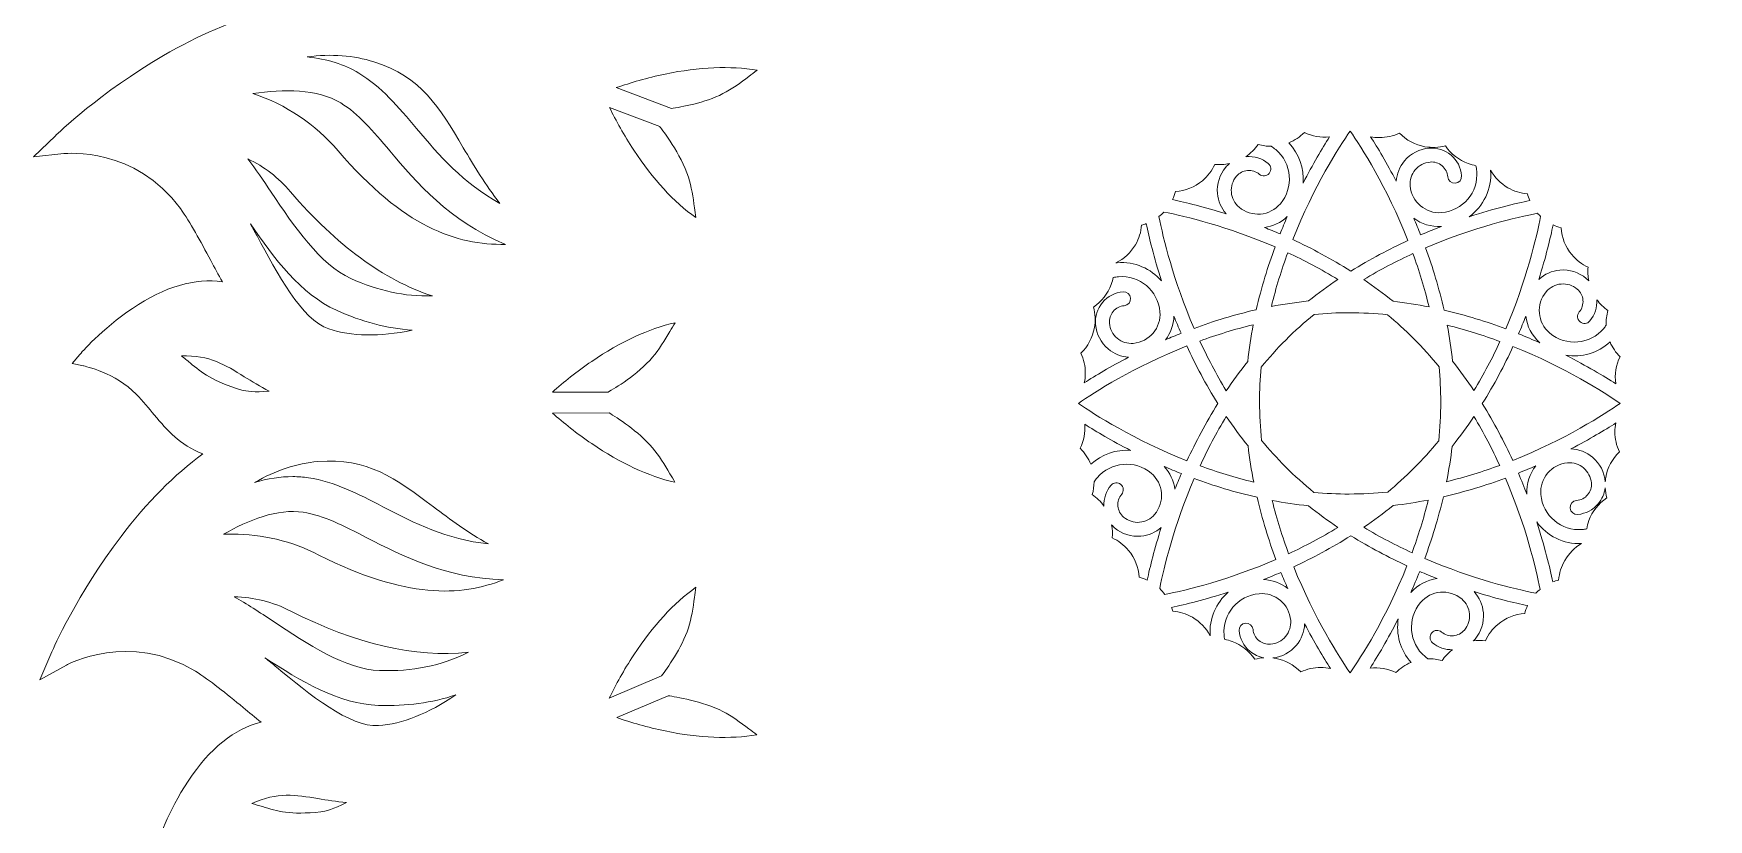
# Model space of a CAD drawing. Header units: millimetres. Extents: x 33 to 1311, y -849 to -20.
# Drawn here: x 32.5 to 272.9, y -720 to -607.3 of the extents above; entities that cross this region are included whole.
import ezdxf

# ---------------------------------------------------------------- set-up
doc = ezdxf.new("R2010")
doc.units = ezdxf.units.MM
doc.header["$MEASUREMENT"] = 0
doc.layers.add('Layer 5', color=7, linetype='Continuous')

msp = doc.modelspace()

# ---------------------------------------------------------------- linework, layer by layer
at = {"layer": 'Layer 5', "lineweight": 0}
for points, knots in [([(406, -695.91), (405.9, -695.93), (395.79, -696.97), (389.28, -688.02), (387.84, -686.04), (386.42, -683.38), (384.92, -680.57), (384.31, -679.42), (383.68, -678.25), (383.03, -677.08), (386.73, -677.46), (390.88, -676.15), (395.26, -673.2), (399.64, -670.25), (402.68, -666.74), (402.81, -666.59), (402.81, -666.59), (403.9, -665.32), (403.9, -665.32), (403.9, -665.32), (402.26, -664.96), (402.26, -664.96), (402.22, -664.95), (397.62, -663.92), (394.71, -660.9), (393.69, -659.83), (392.88, -658.87), (392.11, -657.94), (390.36, -655.86), (388.9, -654.11), (386.15, -652.78), (390.18, -649.82), (394.09, -645.88), (397.79, -641.02), (404.1, -632.74), (407.57, -624.81), (407.72, -624.48), (407.72, -624.48), (409.47, -620.43), (409.47, -620.43), (409.47, -620.43), (405.61, -622.57), (405.61, -622.57), (405.52, -622.62), (396.58, -627.46), (387.14, -621.67), (385.05, -620.4), (382.73, -618.49), (380.27, -616.46), (379.09, -615.5), (377.89, -614.51), (376.65, -613.54), (380.41, -612.6), (383.93, -609.75), (386.98, -605.14), (389.9, -600.74), (391.36, -596.33), (391.42, -596.14), (391.42, -596.14), (391.95, -594.55), (391.95, -594.55), (391.95, -594.55), (390.3, -594.85), (390.3, -594.85), (390.25, -594.85), (385.61, -595.66), (381.77, -593.98), (380.41, -593.39), (379.3, -592.81), (378.23, -592.25), (375.91, -591.04), (373.94, -590.02), (371.08, -589.79), (373.52, -585.62), (375.52, -580.67), (377.02, -575), (379.68, -564.94), (379.85, -556.28), (379.86, -555.92), (379.86, -555.92), (379.93, -551.5), (379.93, -551.5), (379.93, -551.5), (377.18, -554.96), (377.18, -554.96), (377.12, -555.04), (370.71, -562.93), (359.77, -561.2), (357.36, -560.82), (354.48, -559.94), (351.43, -559.02), (349.88, -558.55), (348.3, -558.06), (346.69, -557.62), (349.89, -555.33), (352.11, -551.32), (353.18, -545.79), (354.19, -540.61), (353.86, -535.97), (353.84, -535.78), (353.84, -535.78), (353.72, -534.11), (353.72, -534.11), (353.72, -534.11), (352.3, -535.01), (352.3, -535.01), (352.26, -535.04), (348.29, -537.56), (344.09, -537.48), (342.62, -537.45), (341.37, -537.34), (340.16, -537.23), (337.61, -537.01), (335.43, -536.82), (332.77, -537.64), (333.4, -532.92), (333.34, -527.66), (332.56, -521.95), (331.17, -511.64), (328.02, -503.58), (327.88, -503.24), (327.88, -503.24), (326.27, -499.17), (326.27, -499.17), (326.27, -499.17), (325.05, -503.37), (325.05, -503.37), (324.93, -503.77), (322.06, -513.23), (311.35, -515.81), (308.97, -516.38), (305.98, -516.67), (302.8, -516.98), (301.09, -517.15), (299.33, -517.32), (297.57, -517.54), (299.72, -514.2), (300.26, -509.59), (299.12, -504), (298.07, -498.83), (295.99, -494.67), (295.9, -494.5), (295.9, -494.5), (295.14, -493), (295.14, -493), (295.14, -493), (294.19, -494.38), (294.19, -494.38), (294.16, -494.42), (291.45, -498.27), (287.54, -499.8), (286.17, -500.34), (284.97, -500.71), (283.81, -501.08), (281.43, -501.82), (279.4, -502.47), (277.32, -504.14), (276.08, -499.6), (274.04, -494.85), (271.19, -489.95), (265.95, -480.96), (259.96, -474.72), (259.71, -474.46), (259.71, -474.46), (256.66, -471.31), (256.66, -471.31), (256.66, -471.31), (257.14, -475.66), (257.14, -475.66), (257.18, -476.08), (258.15, -485.92), (249.24, -492.4), (247.26, -493.83), (244.61, -495.25), (241.79, -496.75), (240.28, -497.55), (238.73, -498.39), (237.2, -499.26), (237.89, -495.35), (236.62, -490.89), (233.44, -486.17), (230.49, -481.8), (226.98, -478.75), (226.83, -478.63), (226.83, -478.63), (225.56, -477.54), (225.56, -477.54), (225.56, -477.54), (225.2, -479.17), (225.2, -479.17), (225.19, -479.22), (224.16, -483.82), (221.14, -486.72), (220.07, -487.75), (219.11, -488.55), (218.18, -489.33), (216.27, -490.93), (214.63, -492.31), (213.35, -494.66), (210.47, -490.93), (206.76, -487.32), (202.24, -483.88), (193.96, -477.57), (186.04, -474.1), (185.7, -473.96), (185.7, -473.96), (181.65, -472.2), (181.65, -472.2), (181.65, -472.2), (183.79, -476.06), (183.79, -476.06), (183.84, -476.15), (188.68, -485.09), (182.9, -494.54), (181.62, -496.62), (179.71, -498.94), (177.68, -501.41), (176.6, -502.72), (175.49, -504.08), (174.41, -505.47), (173.55, -501.6), (170.68, -497.97), (165.94, -494.84), (161.54, -491.92), (157.13, -490.46), (156.94, -490.4), (156.94, -490.4), (155.35, -489.88), (155.35, -489.88), (155.35, -489.88), (155.64, -491.53), (155.64, -491.53), (155.65, -491.57), (156.46, -496.21), (154.78, -500.05), (154.19, -501.41), (153.61, -502.52), (153.05, -503.59), (151.89, -505.81), (150.91, -507.7), (150.62, -510.37), (146.53, -508.03), (141.71, -506.1), (136.22, -504.65), (126.16, -501.99), (117.5, -501.82), (117.14, -501.81), (117.14, -501.81), (112.72, -501.74), (112.72, -501.74), (112.72, -501.74), (116.18, -504.49), (116.18, -504.49), (116.26, -504.55), (124.15, -510.96), (122.42, -521.9), (122.04, -524.31), (121.17, -527.19), (120.24, -530.24), (119.74, -531.87), (119.23, -533.55), (118.77, -535.24), (116.49, -532.01), (112.46, -529.76), (106.89, -528.68), (101.71, -527.67), (97.07, -528), (96.88, -528.02), (96.88, -528.02), (96.72, -528.03), (96.72, -528.03), (96.72, -528.03), (96.41, -527.96), (96.41, -527.96), (96.41, -527.96), (96.48, -528.05), (96.48, -528.05), (96.48, -528.05), (95.21, -528.14), (95.21, -528.14), (95.21, -528.14), (96.11, -529.55), (96.11, -529.55), (96.14, -529.59), (98.66, -533.57), (98.58, -537.77), (98.55, -539.24), (98.44, -540.49), (98.33, -541.7), (98.11, -544.19), (97.92, -546.31), (98.68, -548.88), (94, -548.28), (88.81, -548.35), (83.17, -549.11), (72.86, -550.5), (64.8, -553.65), (64.46, -553.79), (64.46, -553.79), (60.39, -555.4), (60.39, -555.4), (60.39, -555.4), (64.59, -556.62), (64.59, -556.62), (65, -556.74), (74.45, -559.61), (77.03, -570.32), (77.6, -572.7), (77.89, -575.7), (78.2, -578.87), (78.34, -580.33), (78.49, -581.83), (78.67, -583.33), (75.3, -580.99), (70.56, -580.37), (64.77, -581.55), (59.6, -582.6), (55.44, -584.68), (55.27, -584.77), (55.27, -584.77), (53.78, -585.53), (53.78, -585.53), (53.78, -585.53), (55.15, -586.48), (55.15, -586.48), (55.19, -586.51), (59.04, -589.22), (60.57, -593.13), (61.11, -594.5), (61.49, -595.7), (61.85, -596.85), (62.7, -599.58), (63.42, -601.85), (65.71, -604.26), (61.07, -605.48), (56.2, -607.56), (51.18, -610.48), (42.18, -615.72), (35.94, -621.71), (35.68, -621.97), (35.68, -621.97), (32.53, -625.01), (32.53, -625.01), (32.53, -625.01), (36.89, -624.54), (36.89, -624.54), (37.3, -624.49), (47.14, -623.53), (53.62, -632.43), (55.05, -634.41), (56.47, -637.07), (57.97, -639.88), (58.51, -640.89), (59.06, -641.92), (59.63, -642.95), (55.76, -642.33), (51.37, -643.6), (46.72, -646.74), (42.34, -649.69), (39.3, -653.2), (39.17, -653.35), (39.17, -653.35), (38.08, -654.62), (38.08, -654.62), (38.08, -654.62), (39.72, -654.98), (39.72, -654.98), (39.76, -654.99), (44.36, -656.02), (47.27, -659.04), (48.29, -660.11), (49.09, -661.07), (49.87, -662), (51.82, -664.32), (53.42, -666.23), (56.85, -667.6), (52.78, -670.57), (48.84, -674.53), (45.1, -679.43), (38.79, -687.71), (35.32, -695.64), (35.18, -695.97), (35.18, -695.97), (33.42, -700.02), (33.42, -700.02), (33.42, -700.02), (37.28, -697.88), (37.28, -697.88), (37.37, -697.83), (46.31, -692.99), (55.76, -698.77), (57.84, -700.05), (60.17, -701.96), (62.63, -703.99), (63.47, -704.68), (64.33, -705.38), (65.2, -706.08), (61.39, -706.99), (57.82, -709.84), (54.72, -714.52), (51.81, -718.92), (50.34, -723.33), (50.28, -723.51), (50.28, -723.51), (49.76, -725.11), (49.76, -725.11), (49.76, -725.11), (51.41, -724.81), (51.41, -724.81), (51.46, -724.8), (56.1, -724), (59.94, -725.68), (61.29, -726.27), (62.41, -726.85), (63.48, -727.41), (66.21, -728.83), (68.46, -730), (72.26, -729.92), (69.61, -734.24), (67.46, -739.44), (65.87, -745.45), (63.21, -755.51), (63.04, -764.17), (63.04, -764.53), (63.04, -764.53), (62.97, -768.91), (62.97, -768.91), (62.97, -768.91), (65.71, -765.49), (65.71, -765.49), (65.97, -765.17), (72.24, -757.53), (83.12, -759.25), (85.54, -759.63), (88.42, -760.5), (91.46, -761.43), (92.37, -761.71), (93.29, -761.99), (94.22, -762.26), (91.16, -764.58), (89.03, -768.53), (87.99, -773.9), (86.98, -779.09), (87.31, -783.72), (87.33, -783.92), (87.33, -783.92), (87.45, -785.59), (87.45, -785.59), (87.45, -785.59), (88.86, -784.68), (88.86, -784.68), (88.9, -784.66), (92.88, -782.14), (97.08, -782.22), (98.55, -782.25), (99.8, -782.36), (101.01, -782.46), (104.16, -782.74), (106.73, -782.97), (110.36, -781.3), (109.5, -786.4), (109.48, -792.17), (110.33, -798.5), (111.72, -808.81), (114.88, -816.87), (115.01, -817.21), (115.01, -817.21), (116.62, -821.28), (116.62, -821.28), (116.62, -821.28), (117.85, -817.08), (117.85, -817.08), (117.96, -816.68), (120.84, -807.22), (131.55, -804.64), (133.92, -804.07), (136.92, -803.78), (140.09, -803.47), (140.9, -803.39), (141.72, -803.31), (142.54, -803.22), (140.78, -806.5), (140.4, -810.84), (141.47, -816.03), (142.54, -821.22), (144.64, -825.39), (144.73, -825.56), (144.73, -825.56), (145.5, -827.06), (145.5, -827.06), (145.5, -827.06), (146.46, -825.68), (146.46, -825.68), (146.48, -825.65), (149.21, -821.79), (153.13, -820.27), (154.51, -819.73), (155.72, -819.36), (156.88, -818.99), (159.91, -818.05), (162.38, -817.28), (165.1, -814.37), (166.24, -819.48), (168.44, -824.9), (171.7, -830.5), (176.94, -839.49), (182.94, -845.73), (183.19, -845.99), (183.19, -845.99), (186.26, -849.17), (186.26, -849.17), (186.26, -849.17), (185.76, -844.78), (185.76, -844.78), (185.75, -844.68), (184.7, -834.57), (193.66, -828.05), (195.63, -826.62), (198.29, -825.2), (201.1, -823.7), (201.83, -823.31), (202.56, -822.92), (203.3, -822.52), (203.08, -826.09), (204.4, -830.07), (207.22, -834.25), (210.17, -838.63), (213.68, -841.67), (213.83, -841.8), (213.83, -841.8), (215.1, -842.89), (215.1, -842.89), (215.1, -842.89), (215.46, -841.25), (215.46, -841.25), (215.47, -841.21), (216.5, -836.61), (219.52, -833.7), (220.59, -832.68), (221.55, -831.87), (222.48, -831.09), (224.85, -829.11), (226.79, -827.48), (228.17, -823.91), (231.2, -828.3), (235.38, -832.56), (240.65, -836.57), (248.93, -842.88), (256.86, -846.35), (257.19, -846.49), (257.19, -846.49), (261.24, -848.25), (261.24, -848.25), (261.24, -848.25), (259.1, -844.39), (259.1, -844.39), (259.05, -844.3), (254.22, -835.36), (260, -825.91), (261.27, -823.83), (263.18, -821.51), (265.21, -819.04), (265.7, -818.45), (266.2, -817.84), (266.7, -817.22), (267.94, -820.49), (270.64, -823.56), (274.71, -826.27), (279.13, -829.22), (283.56, -830.7), (283.74, -830.77), (283.74, -830.77), (285.34, -831.29), (285.34, -831.29), (285.34, -831.29), (285.04, -829.63), (285.04, -829.63), (285.03, -829.59), (284.22, -824.91), (285.89, -821.05), (286.48, -819.68), (287.06, -818.57), (287.62, -817.49), (289.03, -814.76), (290.18, -812.52), (290.12, -808.76), (294.63, -811.71), (300.18, -814.08), (306.67, -815.8), (316.74, -818.46), (325.39, -818.63), (325.75, -818.64), (325.75, -818.64), (330.17, -818.71), (330.17, -818.71), (330.17, -818.71), (326.71, -815.96), (326.71, -815.96), (326.63, -815.9), (318.74, -809.49), (320.47, -798.55), (320.85, -796.14), (321.73, -793.26), (322.65, -790.21), (322.91, -789.38), (323.16, -788.54), (323.41, -787.7), (325.79, -789.94), (329.26, -791.54), (333.69, -792.41), (338.87, -793.41), (343.51, -793.08), (343.7, -793.06), (343.7, -793.06), (345.37, -792.94), (345.37, -792.94), (345.37, -792.94), (344.47, -791.53), (344.47, -791.53), (344.44, -791.49), (341.92, -787.51), (342, -783.32), (342.03, -781.84), (342.14, -780.59), (342.25, -779.38), (342.5, -776.56), (342.7, -774.21), (341.55, -771.14), (344.41, -771.7), (347.48, -771.98), (350.76, -771.98), (353.61, -771.98), (356.6, -771.77), (359.73, -771.35), (370.04, -769.95), (378.1, -766.8), (378.44, -766.67), (378.44, -766.67), (382.51, -765.06), (382.51, -765.06), (382.51, -765.06), (378.31, -763.83), (378.31, -763.83), (377.91, -763.72), (368.45, -760.84), (365.87, -750.13), (365.3, -747.76), (365.01, -744.76), (364.7, -741.59), (364.6, -740.59), (364.5, -739.56), (364.39, -738.54), (367.58, -740.01), (371.68, -740.28), (376.51, -739.3), (381.68, -738.25), (385.84, -736.16), (386.01, -736.08), (386.01, -736.08), (387.51, -735.32), (387.51, -735.32), (387.51, -735.32), (386.13, -734.36), (386.13, -734.36), (386.09, -734.34), (382.24, -731.62), (380.71, -727.72), (380.17, -726.35), (379.8, -725.15), (379.43, -723.99), (378.58, -721.27), (377.86, -719), (375.57, -716.58), (380.69, -715.44), (386.11, -713.23), (391.72, -709.97), (400.71, -704.73), (406.95, -698.74), (407.22, -698.48), (407.22, -698.48), (410.39, -695.41), (410.39, -695.41), (410.39, -695.41), (406, -695.91), (406, -695.91)], [0, 0, 0, 0, 1, 1, 1, 2, 2, 2, 3, 3, 3, 4, 4, 4, 5, 5, 5, 6, 6, 6, 7, 7, 7, 8, 8, 8, 9, 9, 9, 10, 10, 10, 11, 11, 11, 12, 12, 12, 13, 13, 13, 14, 14, 14, 15, 15, 15, 16, 16, 16, 17, 17, 17, 18, 18, 18, 19, 19, 19, 20, 20, 20, 21, 21, 21, 22, 22, 22, 23, 23, 23, 24, 24, 24, 25, 25, 25, 26, 26, 26, 27, 27, 27, 28, 28, 28, 29, 29, 29, 30, 30, 30, 31, 31, 31, 32, 32, 32, 33, 33, 33, 34, 34, 34, 35, 35, 35, 36, 36, 36, 37, 37, 37, 38, 38, 38, 39, 39, 39, 40, 40, 40, 41, 41, 41, 42, 42, 42, 43, 43, 43, 44, 44, 44, 45, 45, 45, 46, 46, 46, 47, 47, 47, 48, 48, 48, 49, 49, 49, 50, 50, 50, 51, 51, 51, 52, 52, 52, 53, 53, 53, 54, 54, 54, 55, 55, 55, 56, 56, 56, 57, 57, 57, 58, 58, 58, 59, 59, 59, 60, 60, 60, 61, 61, 61, 62, 62, 62, 63, 63, 63, 64, 64, 64, 65, 65, 65, 66, 66, 66, 67, 67, 67, 68, 68, 68, 69, 69, 69, 70, 70, 70, 71, 71, 71, 72, 72, 72, 73, 73, 73, 74, 74, 74, 75, 75, 75, 76, 76, 76, 77, 77, 77, 78, 78, 78, 79, 79, 79, 80, 80, 80, 81, 81, 81, 82, 82, 82, 83, 83, 83, 84, 84, 84, 85, 85, 85, 86, 86, 86, 87, 87, 87, 88, 88, 88, 89, 89, 89, 90, 90, 90, 91, 91, 91, 92, 92, 92, 93, 93, 93, 94, 94, 94, 95, 95, 95, 96, 96, 96, 97, 97, 97, 98, 98, 98, 99, 99, 99, 100, 100, 100, 101, 101, 101, 102, 102, 102, 103, 103, 103, 104, 104, 104, 105, 105, 105, 106, 106, 106, 107, 107, 107, 108, 108, 108, 109, 109, 109, 110, 110, 110, 111, 111, 111, 112, 112, 112, 113, 113, 113, 114, 114, 114, 115, 115, 115, 116, 116, 116, 117, 117, 117, 118, 118, 118, 119, 119, 119, 120, 120, 120, 121, 121, 121, 122, 122, 122, 123, 123, 123, 124, 124, 124, 125, 125, 125, 126, 126, 126, 127, 127, 127, 128, 128, 128, 129, 129, 129, 130, 130, 130, 131, 131, 131, 132, 132, 132, 133, 133, 133, 134, 134, 134, 135, 135, 135, 136, 136, 136, 137, 137, 137, 138, 138, 138, 139, 139, 139, 140, 140, 140, 141, 141, 141, 142, 142, 142, 143, 143, 143, 144, 144, 144, 145, 145, 145, 146, 146, 146, 147, 147, 147, 148, 148, 148, 149, 149, 149, 150, 150, 150, 151, 151, 151, 152, 152, 152, 153, 153, 153, 154, 154, 154, 155, 155, 155, 156, 156, 156, 157, 157, 157, 158, 158, 158, 159, 159, 159, 160, 160, 160, 161, 161, 161, 162, 162, 162, 163, 163, 163, 164, 164, 164, 165, 165, 165, 166, 166, 166, 167, 167, 167, 168, 168, 168, 169, 169, 169, 170, 170, 170, 171, 171, 171, 172, 172, 172, 173, 173, 173, 174, 174, 174, 175, 175, 175, 176, 176, 176, 177, 177, 177, 178, 178, 178, 179, 179, 179, 180, 180, 180, 181, 181, 181, 182, 182, 182, 183, 183, 183, 184, 184, 184, 185, 185, 185, 186, 186, 186, 187, 187, 187, 188, 188, 188, 189, 189, 189, 190, 190, 190, 191, 191, 191, 192, 192, 192, 193, 193, 193, 194, 194, 194, 195, 195, 195, 196, 196, 196, 197, 197, 197, 198, 198, 198, 199, 199, 199, 200, 200, 200, 201, 201, 201, 202, 202, 202, 203, 203, 203, 204, 204, 204, 205, 205, 205, 206, 206, 206, 207, 207, 207, 208, 208, 208, 209, 209, 209, 210, 210, 210, 211, 211, 211, 212, 212, 212, 213, 213, 213, 214, 214, 214, 215, 215, 215, 216, 216, 216, 217, 217, 217, 218, 218, 218, 219, 219, 219, 220, 220, 220, 221, 221, 221, 222, 222, 222, 223, 223, 223, 224, 224, 224, 225, 225, 225, 226, 226, 226, 227, 227, 227, 228, 228, 228, 228]), ([(94.2, -623.69), (95.76, -626.31), (97.36, -629.02), (99.47, -631.67), (94.14, -628.78), (90.78, -624.81), (87.49, -620.92), (84.89, -617.85), (82.43, -614.94), (79.21, -612.99), (77.14, -611.75), (74.66, -610.97), (71.8, -610.67), (75.28, -610.21), (78.48, -610.45), (81.38, -611.38), (88.21, -613.57), (90.72, -617.81), (94.2, -623.69)], [0, 0, 0, 0, 1, 1, 1, 2, 2, 2, 3, 3, 3, 4, 4, 4, 5, 5, 5, 6, 6, 6, 6]), ([(123.18, -613.13), (128.1, -612.11), (132.52, -611.93), (136.36, -612.59), (135.95, -612.88), (135.56, -613.18), (135.19, -613.46), (133.98, -614.36), (132.74, -615.3), (131.47, -615.94), (128.82, -617.28), (125.46, -617.87), (124.06, -618.07), (124.06, -618.07), (116.16, -615.08), (116.16, -615.08), (118.19, -614.38), (120.6, -613.67), (123.18, -613.13)], [0, 0, 0, 0, 1, 1, 1, 2, 2, 2, 3, 3, 3, 4, 4, 4, 5, 5, 5, 6, 6, 6, 6]), ([(76.62, -617.28), (79.14, -618.8), (81.24, -621.28), (83.67, -624.15), (87.52, -628.7), (92.12, -634.14), (100.24, -637.55), (93.2, -637.66), (85.67, -635.11), (76.25, -624.15), (72.91, -620.27), (68.76, -617.49), (64.03, -615.93), (68.4, -615.27), (73.25, -615.24), (76.62, -617.28)], [0, 0, 0, 0, 1, 1, 1, 2, 2, 2, 3, 3, 3, 4, 4, 4, 5, 5, 5, 5]), ([(115.18, -617.92), (115.18, -617.92), (122.39, -620.65), (122.39, -620.65), (122.4, -620.66), (122.41, -620.68), (122.42, -620.69), (122.81, -621.19), (125.39, -624.53), (126.51, -627.92), (126.95, -629.27), (127.17, -630.81), (127.38, -632.31), (127.44, -632.76), (127.51, -633.24), (127.58, -633.72), (124.41, -631.47), (121.42, -628.23), (118.66, -624.03), (117.27, -621.91), (116.11, -619.8), (115.18, -617.92)], [0, 0, 0, 0, 1, 1, 1, 2, 2, 2, 3, 3, 3, 4, 4, 4, 5, 5, 5, 6, 6, 6, 7, 7, 7, 7]), ([(214.71, -628.77), (214.87, -626.69), (214.17, -624.57), (212.66, -622.99), (213.5, -622.64), (214.26, -622.15), (214.89, -621.5), (216.01, -622.05), (217.25, -622.28), (218.5, -622.15), (217.44, -623.81), (216.11, -626.05), (214.71, -628.77)], [0, 0, 0, 0, 1, 1, 1, 2, 2, 2, 3, 3, 3, 4, 4, 4, 4]), ([(229.76, -637.01), (227.08, -638.23), (224.32, -639.68), (221.57, -641.39), (218.77, -639.62), (215.95, -638.13), (213.22, -636.87), (216.25, -629.23), (219.89, -623.57), (221.46, -621.3), (223.05, -623.59), (226.72, -629.3), (229.76, -637.01)], [0, 0, 0, 0, 1, 1, 1, 2, 2, 2, 3, 3, 3, 4, 4, 4, 4]), ([(232.2, -623.55), (233.19, -623.72), (234.19, -623.67), (235.14, -623.41), (235.92, -624.58), (237.06, -625.48), (238.41, -625.97), (238.77, -626.1), (239.14, -626.2), (239.52, -626.27), (239.57, -626.52), (239.61, -626.78), (239.63, -627.04), (239.89, -630.07), (237.64, -632.74), (234.61, -633), (232.3, -633.19), (230.27, -631.48), (230.07, -629.17), (230, -628.32), (230.26, -627.51), (230.8, -626.86), (231.34, -626.21), (232.11, -625.82), (232.95, -625.75), (233.57, -625.69), (234.17, -625.89), (234.65, -626.29), (235.13, -626.69), (235.42, -627.25), (235.47, -627.87), (235.52, -628.42), (236, -628.83), (236.55, -628.78), (237.1, -628.73), (237.51, -628.25), (237.46, -627.7), (237.36, -626.55), (236.82, -625.5), (235.94, -624.76), (235.05, -624.01), (233.93, -623.66), (232.78, -623.75), (231.41, -623.87), (230.16, -624.52), (229.27, -625.57), (228.56, -626.41), (228.16, -627.43), (228.08, -628.51), (226.72, -625.88), (225.42, -623.72), (224.4, -622.11), (224.81, -622.19), (225.24, -622.24), (225.66, -622.24), (226.67, -622.24), (227.64, -622.02), (228.54, -621.59), (229.51, -622.61), (230.79, -623.3), (232.2, -623.55)], [0, 0, 0, 0, 1, 1, 1, 2, 2, 2, 3, 3, 3, 4, 4, 4, 5, 5, 5, 6, 6, 6, 7, 7, 7, 8, 8, 8, 9, 9, 9, 10, 10, 10, 11, 11, 11, 12, 12, 12, 13, 13, 13, 14, 14, 14, 15, 15, 15, 16, 16, 16, 17, 17, 17, 18, 18, 18, 19, 19, 19, 20, 20, 20, 20]), ([(205.15, -627.78), (205.55, -627.3), (206.11, -627.01), (206.73, -626.96), (207.35, -626.9), (207.95, -627.1), (208.43, -627.5), (208.85, -627.85), (209.48, -627.8), (209.84, -627.38), (210.19, -626.95), (210.14, -626.32), (209.72, -625.97), (208.83, -625.22), (207.71, -624.87), (206.56, -624.97), (206.54, -624.97), (206.51, -624.97), (206.49, -624.98), (207.19, -624.5), (207.79, -623.92), (208.27, -623.23), (208.88, -623.41), (209.51, -623.49), (210.14, -623.49), (210.36, -623.64), (210.58, -623.8), (210.79, -623.97), (213.11, -625.93), (213.4, -629.41), (211.45, -631.73), (209.96, -633.5), (207.3, -633.73), (205.53, -632.23), (204.88, -631.69), (204.49, -630.93), (204.42, -630.08), (204.34, -629.24), (204.6, -628.42), (205.15, -627.78)], [0, 0, 0, 0, 1, 1, 1, 2, 2, 2, 3, 3, 3, 4, 4, 4, 5, 5, 5, 6, 6, 6, 7, 7, 7, 8, 8, 8, 9, 9, 9, 10, 10, 10, 11, 11, 11, 12, 12, 12, 13, 13, 13, 13]), ([(69.43, -630.02), (76.05, -637.72), (82.73, -642.63), (89.77, -644.95), (85.72, -645.05), (82.05, -644.23), (78.06, -642.44), (73.64, -640.46), (69.93, -634.94), (66.65, -630.07), (65.51, -628.38), (64.41, -626.74), (63.31, -625.3), (65.62, -626.39), (67.66, -627.97), (69.43, -630.02)], [0, 0, 0, 0, 1, 1, 1, 2, 2, 2, 3, 3, 3, 4, 4, 4, 5, 5, 5, 5]), ([(200.26, -628.43), (201.03, -627.78), (201.63, -626.98), (202.04, -626.09), (202.74, -626.16), (203.44, -626.12), (204.13, -625.98), (203.95, -626.14), (203.77, -626.3), (203.62, -626.49), (202.73, -627.54), (202.31, -628.88), (202.42, -630.26), (202.52, -631.35), (202.95, -632.36), (203.65, -633.17), (200.54, -632.19), (197.89, -631.54), (195.98, -631.13), (196.15, -630.76), (196.3, -630.38), (196.41, -629.98), (197.81, -629.88), (199.16, -629.34), (200.26, -628.43)], [0, 0, 0, 0, 1, 1, 1, 2, 2, 2, 3, 3, 3, 4, 4, 4, 5, 5, 5, 6, 6, 6, 7, 7, 7, 8, 8, 8, 8]), ([(238.53, -633.6), (240.58, -632.11), (241.83, -629.63), (241.62, -626.93), (242.21, -627.96), (243.05, -628.83), (244.1, -629.43), (244.97, -629.94), (245.92, -630.23), (246.91, -630.31), (246.99, -630.64), (247.1, -630.96), (247.23, -631.27), (245.19, -631.69), (242.14, -632.42), (238.53, -633.6)], [0, 0, 0, 0, 1, 1, 1, 2, 2, 2, 3, 3, 3, 4, 4, 4, 5, 5, 5, 5]), ([(194.75, -632.92), (197.85, -633.54), (203.86, -634.98), (210.68, -637.93), (209.66, -640.72), (208.73, -643.73), (208, -646.92), (204.83, -647.65), (201.84, -648.57), (199.07, -649.6), (196.09, -642.71), (194.64, -636.65), (194.03, -633.57), (194.29, -633.37), (194.53, -633.16), (194.75, -632.92)], [0, 0, 0, 0, 1, 1, 1, 2, 2, 2, 3, 3, 3, 4, 4, 4, 5, 5, 5, 5]), ([(212.43, -633.58), (212.08, -634.38), (211.74, -635.21), (211.4, -636.06), (210.64, -635.74), (209.9, -635.43), (209.17, -635.14), (210.36, -634.96), (211.5, -634.44), (212.43, -633.58)], [0, 0, 0, 0, 1, 1, 1, 2, 2, 2, 3, 3, 3, 3]), ([(231.58, -636.2), (231.26, -635.38), (230.93, -634.58), (230.59, -633.81), (231.7, -634.62), (233.09, -635.07), (234.56, -635), (233.59, -635.37), (232.59, -635.77), (231.58, -636.2)], [0, 0, 0, 0, 1, 1, 1, 2, 2, 2, 3, 3, 3, 3]), ([(248.79, -633.54), (248.21, -636.52), (246.79, -642.65), (243.78, -649.66), (241.04, -648.64), (238.07, -647.72), (234.94, -646.99), (234.22, -643.83), (233.31, -640.84), (232.29, -638.07), (239.28, -635.07), (245.39, -633.66), (248.35, -633.09), (248.49, -633.25), (248.63, -633.4), (248.79, -633.54)], [0, 0, 0, 0, 1, 1, 1, 2, 2, 2, 3, 3, 3, 4, 4, 4, 5, 5, 5, 5]), ([(64.61, -636.35), (64.3, -635.76), (63.98, -635.17), (63.67, -634.59), (67.04, -639.54), (70.89, -644.71), (76.02, -647.01), (79.7, -648.66), (83.19, -649.6), (86.88, -649.86), (82.18, -650.84), (78.17, -650.77), (74.9, -649.67), (71.02, -648.36), (67.47, -641.71), (64.61, -636.35)], [0, 0, 0, 0, 1, 1, 1, 2, 2, 2, 3, 3, 3, 4, 4, 4, 5, 5, 5, 5]), ([(191.53, -634.79), (191.76, -634.73), (191.98, -634.66), (192.2, -634.58), (192.61, -636.56), (193.3, -639.42), (194.39, -642.8), (192.87, -641.03), (190.55, -639.99), (188.05, -640.2), (187.99, -640.21), (187.93, -640.22), (187.86, -640.22), (189.02, -639.64), (190, -638.74), (190.66, -637.6), (191.16, -636.72), (191.46, -635.77), (191.53, -634.79)], [0, 0, 0, 0, 1, 1, 1, 2, 2, 2, 3, 3, 3, 4, 4, 4, 5, 5, 5, 6, 6, 6, 6]), ([(255.69, -642.78), (255.58, -642.66), (255.46, -642.55), (255.33, -642.44), (254.28, -641.55), (252.94, -641.13), (251.57, -641.24), (250.42, -641.34), (249.36, -641.82), (248.53, -642.58), (249.54, -639.37), (250.19, -636.66), (250.58, -634.76), (250.95, -634.94), (251.32, -635.08), (251.72, -635.18), (251.81, -636.59), (252.35, -637.94), (253.27, -639.03), (253.92, -639.81), (254.71, -640.41), (255.61, -640.82), (255.54, -641.48), (255.57, -642.14), (255.69, -642.78)], [0, 0, 0, 0, 1, 1, 1, 2, 2, 2, 3, 3, 3, 4, 4, 4, 5, 5, 5, 6, 6, 6, 7, 7, 7, 8, 8, 8, 8]), ([(215.5, -645.67), (213.68, -645.86), (211.9, -646.13), (210.16, -646.47), (210.82, -643.74), (211.63, -641.16), (212.51, -638.75), (214.87, -639.84), (217.3, -641.11), (219.71, -642.59), (218.29, -643.54), (216.88, -644.57), (215.5, -645.67)], [0, 0, 0, 0, 1, 1, 1, 2, 2, 2, 3, 3, 3, 4, 4, 4, 4]), ([(227.62, -645.72), (226.24, -644.6), (224.84, -643.57), (223.42, -642.6), (225.79, -641.17), (228.16, -639.94), (230.47, -638.88), (231.34, -641.27), (232.13, -643.83), (232.78, -646.52), (231.1, -646.19), (229.37, -645.91), (227.62, -645.72)], [0, 0, 0, 0, 1, 1, 1, 2, 2, 2, 3, 3, 3, 4, 4, 4, 4]), ([(182.82, -653.16), (183.83, -652.18), (184.52, -650.9), (184.77, -649.5), (184.94, -648.5), (184.9, -647.51), (184.63, -646.56), (185.8, -645.77), (186.7, -644.63), (187.19, -643.29), (187.31, -642.96), (187.4, -642.63), (187.47, -642.3), (187.71, -642.25), (187.97, -642.22), (188.22, -642.2), (191.24, -641.94), (193.91, -644.19), (194.17, -647.21), (194.37, -649.52), (192.65, -651.56), (190.34, -651.75), (189.5, -651.83), (188.68, -651.57), (188.04, -651.02), (187.39, -650.48), (187, -649.72), (186.92, -648.87), (186.87, -648.25), (187.06, -647.65), (187.46, -647.17), (187.86, -646.7), (188.43, -646.41), (189.05, -646.35), (189.6, -646.31), (190.01, -645.82), (189.96, -645.27), (189.91, -644.72), (189.43, -644.31), (188.88, -644.36), (187.72, -644.46), (186.68, -645), (185.93, -645.89), (185.19, -646.77), (184.83, -647.89), (184.93, -649.04), (185.05, -650.42), (185.69, -651.66), (186.75, -652.55), (187.59, -653.26), (188.61, -653.67), (189.68, -653.75), (187.07, -655.1), (184.91, -656.39), (183.31, -657.41), (183.41, -656.96), (183.46, -656.5), (183.46, -656.03), (183.46, -655.02), (183.24, -654.05), (182.82, -653.16)], [0, 0, 0, 0, 1, 1, 1, 2, 2, 2, 3, 3, 3, 4, 4, 4, 5, 5, 5, 6, 6, 6, 7, 7, 7, 8, 8, 8, 9, 9, 9, 10, 10, 10, 11, 11, 11, 12, 12, 12, 13, 13, 13, 14, 14, 14, 15, 15, 15, 16, 16, 16, 17, 17, 17, 18, 18, 18, 19, 19, 19, 20, 20, 20, 20]), ([(254.45, -648.66), (254.87, -649.02), (255.5, -648.96), (255.86, -648.54), (256.58, -647.68), (256.93, -646.6), (256.86, -645.49), (257.31, -646.1), (257.84, -646.62), (258.46, -647.04), (258.26, -647.73), (258.18, -648.44), (258.2, -649.14), (258.09, -649.3), (257.98, -649.46), (257.85, -649.61), (255.9, -651.93), (252.42, -652.23), (250.1, -650.27), (248.32, -648.78), (248.1, -646.12), (249.59, -644.35), (250.13, -643.7), (250.9, -643.31), (251.74, -643.24), (252.58, -643.17), (253.4, -643.43), (254.05, -643.97), (254.52, -644.37), (254.81, -644.93), (254.87, -645.55), (254.92, -646.17), (254.73, -646.78), (254.33, -647.25), (253.97, -647.67), (254.02, -648.31), (254.45, -648.66)], [0, 0, 0, 0, 1, 1, 1, 2, 2, 2, 3, 3, 3, 4, 4, 4, 5, 5, 5, 6, 6, 6, 7, 7, 7, 8, 8, 8, 9, 9, 9, 10, 10, 10, 11, 11, 11, 12, 12, 12, 12]), ([(124.6, -648.79), (124.34, -649.22), (124.09, -649.63), (123.85, -650.04), (123.09, -651.34), (122.29, -652.68), (121.37, -653.75), (119.22, -656.25), (115.9, -658.22), (115, -658.73), (115, -658.73), (106.99, -658.74), (106.99, -658.74), (108.58, -657.33), (110.5, -655.79), (112.64, -654.34), (116.79, -651.51), (120.8, -649.65), (124.6, -648.79)], [0, 0, 0, 0, 1, 1, 1, 2, 2, 2, 3, 3, 3, 4, 4, 4, 5, 5, 5, 6, 6, 6, 6]), ([(197.2, -650.31), (196.44, -650.61), (195.7, -650.92), (194.99, -651.23), (195.7, -650.26), (196.13, -649.09), (196.18, -647.84), (196.5, -648.65), (196.84, -649.47), (197.2, -650.31)], [0, 0, 0, 0, 1, 1, 1, 2, 2, 2, 3, 3, 3, 3]), ([(208.46, -660.16), (208.46, -658.47), (208.55, -656.8), (208.7, -655.16), (209.79, -653.83), (210.97, -652.53), (212.22, -651.27), (213.53, -649.96), (214.9, -648.74), (216.29, -647.6), (217.95, -647.45), (219.63, -647.36), (221.34, -647.36), (223.19, -647.36), (225.02, -647.46), (226.81, -647.65), (228.09, -648.71), (229.34, -649.83), (230.55, -651.04), (231.86, -652.35), (233.08, -653.72), (234.22, -655.12), (234.38, -656.77), (234.46, -658.45), (234.46, -660.16), (234.46, -662.04), (234.36, -663.9), (234.17, -665.72), (233.06, -667.07), (231.87, -668.39), (230.6, -669.66), (229.39, -670.87), (228.13, -672.01), (226.85, -673.07), (225.04, -673.26), (223.2, -673.36), (221.34, -673.36), (219.62, -673.36), (217.93, -673.27), (216.26, -673.12), (214.86, -671.97), (213.49, -670.75), (212.16, -669.43), (210.95, -668.21), (209.82, -666.95), (208.75, -665.67), (208.57, -663.86), (208.46, -662.03), (208.46, -660.16)], [0, 0, 0, 0, 1, 1, 1, 2, 2, 2, 3, 3, 3, 4, 4, 4, 5, 5, 5, 6, 6, 6, 7, 7, 7, 8, 8, 8, 9, 9, 9, 10, 10, 10, 11, 11, 11, 12, 12, 12, 13, 13, 13, 14, 14, 14, 15, 15, 15, 16, 16, 16, 16]), ([(248.66, -651.66), (247.69, -651.23), (246.68, -650.8), (245.64, -650.38), (246, -649.53), (246.34, -648.69), (246.66, -647.87), (246.85, -649.29), (247.52, -650.64), (248.66, -651.66)], [0, 0, 0, 0, 1, 1, 1, 2, 2, 2, 3, 3, 3, 3]), ([(206.77, -654.36), (205.66, -655.73), (204.64, -657.13), (203.68, -658.54), (202.22, -656.15), (200.97, -653.75), (199.89, -651.42), (202.28, -650.54), (204.85, -649.74), (207.55, -649.08), (207.22, -650.8), (206.95, -652.57), (206.77, -654.36)], [0, 0, 0, 0, 1, 1, 1, 2, 2, 2, 3, 3, 3, 4, 4, 4, 4]), ([(236.15, -654.32), (235.97, -652.56), (235.71, -650.83), (235.39, -649.15), (238.06, -649.81), (240.59, -650.61), (242.96, -651.49), (241.9, -653.79), (240.66, -656.16), (239.23, -658.53), (238.28, -657.11), (237.26, -655.7), (236.15, -654.32)], [0, 0, 0, 0, 1, 1, 1, 2, 2, 2, 3, 3, 3, 4, 4, 4, 4]), ([(55, -654.55), (54.61, -654.23), (54.2, -653.89), (53.75, -653.54), (57.83, -653.43), (60.05, -654.83), (62.77, -656.53), (63.89, -657.22), (65.04, -657.94), (66.36, -658.6), (64.23, -658.8), (63.06, -658.63), (62.45, -658.45), (58.18, -657.2), (56.71, -655.97), (55, -654.55)], [0, 0, 0, 0, 1, 1, 1, 2, 2, 2, 3, 3, 3, 4, 4, 4, 5, 5, 5, 5]), ([(182.47, -660.36), (184.75, -658.79), (190.39, -655.16), (198.02, -652.13), (199.26, -654.83), (200.74, -657.63), (202.48, -660.39), (200.75, -663.15), (199.29, -665.92), (198.05, -668.6), (190.41, -665.57), (184.75, -661.94), (182.47, -660.36)], [0, 0, 0, 0, 1, 1, 1, 2, 2, 2, 3, 3, 3, 4, 4, 4, 4]), ([(260.2, -660.36), (257.94, -661.93), (252.35, -665.52), (244.79, -668.54), (243.57, -665.88), (242.13, -663.13), (240.43, -660.39), (242.15, -657.65), (243.6, -654.88), (244.83, -652.2), (252.37, -655.21), (257.94, -658.8), (260.2, -660.36)], [0, 0, 0, 0, 1, 1, 1, 2, 2, 2, 3, 3, 3, 4, 4, 4, 4]), ([(252.42, -653.46), (254.66, -653.82), (257.02, -653.17), (258.75, -651.55), (259.1, -652.35), (259.58, -653.07), (260.19, -653.67), (259.6, -654.87), (259.39, -656.21), (259.58, -657.55), (257.85, -656.44), (255.41, -654.98), (252.42, -653.46)], [0, 0, 0, 0, 1, 1, 1, 2, 2, 2, 3, 3, 3, 4, 4, 4, 4]), ([(112.63, -666.13), (110.5, -664.68), (108.58, -663.14), (106.99, -661.74), (106.99, -661.74), (115.13, -661.73), (115.13, -661.73), (116.22, -662.39), (119.32, -664.35), (121.37, -666.73), (122.29, -667.8), (123.09, -669.15), (123.85, -670.45), (124.09, -670.84), (124.33, -671.25), (124.58, -671.67), (120.79, -670.81), (116.79, -668.95), (112.63, -666.13)], [0, 0, 0, 0, 1, 1, 1, 2, 2, 2, 3, 3, 3, 4, 4, 4, 5, 5, 5, 6, 6, 6, 6]), ([(189.95, -667.11), (187.9, -666.95), (185.81, -667.63), (184.24, -669.1), (183.89, -668.23), (183.39, -667.45), (182.73, -666.8), (183.25, -665.74), (183.48, -664.55), (183.39, -663.36), (185.03, -664.41), (187.26, -665.73), (189.95, -667.11)], [0, 0, 0, 0, 1, 1, 1, 2, 2, 2, 3, 3, 3, 4, 4, 4, 4]), ([(203.69, -662.24), (204.66, -663.67), (205.7, -665.08), (206.82, -666.47), (207.02, -668.24), (207.3, -669.97), (207.63, -671.66), (204.91, -671), (202.33, -670.2), (199.92, -669.31), (201, -667), (202.24, -664.62), (203.69, -662.24)], [0, 0, 0, 0, 1, 1, 1, 2, 2, 2, 3, 3, 3, 4, 4, 4, 4]), ([(236.1, -666.52), (237.22, -665.12), (238.26, -663.69), (239.23, -662.25), (240.65, -664.61), (241.87, -666.96), (242.92, -669.25), (240.54, -670.13), (237.99, -670.93), (235.3, -671.59), (235.63, -669.94), (235.9, -668.25), (236.1, -666.52)], [0, 0, 0, 0, 1, 1, 1, 2, 2, 2, 3, 3, 3, 4, 4, 4, 4]), ([(260.1, -667.31), (259.08, -668.29), (258.39, -669.57), (258.15, -670.97), (258.11, -671.18), (258.09, -671.39), (258.07, -671.6), (257.95, -670.22), (257.3, -668.98), (256.25, -668.09), (255.37, -667.35), (254.29, -666.94), (253.15, -666.89), (255.81, -665.5), (258, -664.19), (259.58, -663.17), (259.5, -663.59), (259.45, -664.01), (259.45, -664.44), (259.45, -665.45), (259.67, -666.42), (260.1, -667.31)], [0, 0, 0, 0, 1, 1, 1, 2, 2, 2, 3, 3, 3, 4, 4, 4, 5, 5, 5, 6, 6, 6, 7, 7, 7, 7]), ([(73.35, -668.71), (80.49, -668.12), (84.44, -671.08), (89.91, -675.18), (92.34, -677), (94.85, -678.88), (97.81, -680.52), (91.8, -679.89), (87.18, -677.51), (82.67, -675.18), (79.08, -673.33), (75.7, -671.59), (71.98, -671.03), (71.25, -670.92), (70.5, -670.86), (69.74, -670.86), (67.99, -670.86), (66.15, -671.15), (64.23, -671.72), (67.27, -669.97), (70.32, -668.96), (73.35, -668.71)], [0, 0, 0, 0, 1, 1, 1, 2, 2, 2, 3, 3, 3, 4, 4, 4, 5, 5, 5, 6, 6, 6, 7, 7, 7, 7]), ([(188.55, -671.98), (188.13, -671.63), (187.5, -671.68), (187.15, -672.11), (186.43, -672.95), (186.08, -674.02), (186.14, -675.11), (185.68, -674.45), (185.11, -673.88), (184.45, -673.43), (184.63, -672.84), (184.71, -672.23), (184.71, -671.61), (184.85, -671.42), (184.99, -671.22), (185.15, -671.04), (187.11, -668.72), (190.58, -668.42), (192.91, -670.37), (194.68, -671.87), (194.9, -674.52), (193.41, -676.29), (192.87, -676.94), (192.1, -677.34), (191.26, -677.41), (190.42, -677.48), (189.6, -677.22), (188.96, -676.68), (188.48, -676.28), (188.19, -675.71), (188.14, -675.09), (188.08, -674.47), (188.27, -673.87), (188.68, -673.39), (189.03, -672.97), (188.98, -672.34), (188.55, -671.98)], [0, 0, 0, 0, 1, 1, 1, 2, 2, 2, 3, 3, 3, 4, 4, 4, 5, 5, 5, 6, 6, 6, 7, 7, 7, 8, 8, 8, 9, 9, 9, 10, 10, 10, 11, 11, 11, 12, 12, 12, 12]), ([(196.32, -672.66), (196.14, -671.47), (195.62, -670.32), (194.76, -669.39), (195.56, -669.74), (196.39, -670.09), (197.24, -670.43), (196.92, -671.18), (196.61, -671.92), (196.32, -672.66)], [0, 0, 0, 0, 1, 1, 1, 2, 2, 2, 3, 3, 3, 3]), ([(248.09, -669.32), (247.23, -670.44), (246.75, -671.87), (246.82, -673.38), (246.45, -672.4), (246.04, -671.39), (245.6, -670.36), (246.45, -670.02), (247.29, -669.67), (248.09, -669.32)], [0, 0, 0, 0, 1, 1, 1, 2, 2, 2, 3, 3, 3, 3]), ([(254.78, -678.45), (251.76, -678.71), (249.09, -676.46), (248.83, -673.44), (248.63, -671.13), (250.35, -669.09), (252.66, -668.89), (253.5, -668.82), (254.32, -669.08), (254.96, -669.62), (255.61, -670.17), (256, -670.93), (256.08, -671.77), (256.13, -672.39), (255.94, -673), (255.54, -673.47), (255.14, -673.95), (254.57, -674.24), (253.95, -674.29), (253.4, -674.34), (253, -674.82), (253.04, -675.37), (253.09, -675.92), (253.57, -676.33), (254.12, -676.28), (255.28, -676.19), (256.32, -675.64), (257.07, -674.76), (257.62, -674.11), (257.95, -673.32), (258.05, -672.49), (258.08, -672.97), (258.15, -673.45), (258.28, -673.92), (257.11, -674.7), (256.21, -675.84), (255.72, -677.18), (255.58, -677.57), (255.48, -677.97), (255.41, -678.36), (255.2, -678.4), (254.99, -678.43), (254.78, -678.45)], [0, 0, 0, 0, 1, 1, 1, 2, 2, 2, 3, 3, 3, 4, 4, 4, 5, 5, 5, 6, 6, 6, 7, 7, 7, 8, 8, 8, 9, 9, 9, 10, 10, 10, 11, 11, 11, 12, 12, 12, 13, 13, 13, 14, 14, 14, 14]), ([(194.13, -686.92), (194.76, -683.79), (196.2, -677.85), (199.1, -671.14), (201.89, -672.17), (204.91, -673.1), (208.1, -673.82), (208.84, -676.99), (209.78, -679.98), (210.81, -682.74), (204.01, -685.69), (198, -687.14), (194.87, -687.77), (194.65, -687.47), (194.4, -687.19), (194.13, -686.92)], [0, 0, 0, 0, 1, 1, 1, 2, 2, 2, 3, 3, 3, 4, 4, 4, 5, 5, 5, 5]), ([(248.13, -687.58), (245.11, -686.99), (239.06, -685.56), (232.16, -682.6), (233.18, -679.86), (234.11, -676.89), (234.84, -673.76), (237.99, -673.03), (240.98, -672.1), (243.74, -671.08), (246.7, -677.98), (248.12, -684.04), (248.71, -687.04), (248.51, -687.21), (248.32, -687.39), (248.13, -687.58)], [0, 0, 0, 0, 1, 1, 1, 2, 2, 2, 3, 3, 3, 4, 4, 4, 5, 5, 5, 5]), ([(215.47, -675.05), (216.86, -676.16), (218.28, -677.19), (219.71, -678.14), (217.34, -679.59), (214.95, -680.84), (212.64, -681.92), (211.75, -679.53), (210.94, -676.97), (210.27, -674.28), (211.96, -674.6), (213.7, -674.86), (215.47, -675.05)], [0, 0, 0, 0, 1, 1, 1, 2, 2, 2, 3, 3, 3, 4, 4, 4, 4]), ([(227.65, -675), (229.36, -674.81), (231.03, -674.55), (232.67, -674.22), (232.01, -676.89), (231.21, -679.42), (230.34, -681.78), (228.07, -680.74), (225.75, -679.53), (223.42, -678.13), (224.85, -677.17), (226.26, -676.12), (227.65, -675)], [0, 0, 0, 0, 1, 1, 1, 2, 2, 2, 3, 3, 3, 4, 4, 4, 4]), ([(59.79, -679.14), (63.37, -677.08), (67.57, -675.42), (71.23, -675.97), (74.14, -676.41), (77.03, -677.9), (80.37, -679.62), (85.49, -682.26), (91.59, -685.41), (99.98, -685.65), (93.83, -688.08), (85.97, -688.41), (73.5, -682.11), (69.55, -680.11), (65.38, -679.1), (61.1, -679.1), (60.67, -679.1), (60.23, -679.11), (59.79, -679.14)], [0, 0, 0, 0, 1, 1, 1, 2, 2, 2, 3, 3, 3, 4, 4, 4, 5, 5, 5, 6, 6, 6, 6]), ([(250.53, -685.96), (250.11, -683.92), (249.39, -680.91), (248.23, -677.35), (249.67, -679.35), (252.06, -680.58), (254.66, -680.46), (253.68, -681.04), (252.84, -681.87), (252.26, -682.88), (251.76, -683.75), (251.46, -684.7), (251.38, -685.69), (251.09, -685.76), (250.81, -685.85), (250.53, -685.96)], [0, 0, 0, 0, 1, 1, 1, 2, 2, 2, 3, 3, 3, 4, 4, 4, 5, 5, 5, 5]), ([(191.2, -685.29), (191.1, -683.88), (190.57, -682.53), (189.65, -681.44), (189, -680.66), (188.21, -680.06), (187.31, -679.65), (187.37, -679.03), (187.35, -678.4), (187.24, -677.79), (187.37, -677.93), (187.51, -678.08), (187.67, -678.21), (188.72, -679.09), (190.06, -679.52), (191.43, -679.4), (192.53, -679.31), (193.54, -678.87), (194.35, -678.17), (193.39, -681.21), (192.75, -683.81), (192.34, -685.71), (191.97, -685.54), (191.59, -685.39), (191.2, -685.29)], [0, 0, 0, 0, 1, 1, 1, 2, 2, 2, 3, 3, 3, 4, 4, 4, 5, 5, 5, 6, 6, 6, 7, 7, 7, 8, 8, 8, 8]), ([(213.36, -683.79), (216.04, -682.55), (218.82, -681.08), (221.57, -679.34), (224.27, -681.02), (226.99, -682.44), (229.62, -683.65), (226.61, -691.19), (223.02, -696.76), (221.46, -699.02), (219.91, -696.78), (216.36, -691.26), (213.36, -683.79)], [0, 0, 0, 0, 1, 1, 1, 2, 2, 2, 3, 3, 3, 4, 4, 4, 4]), ([(209.01, -685.64), (209.84, -685.32), (210.68, -684.97), (211.54, -684.6), (211.85, -685.39), (212.18, -686.16), (212.51, -686.91), (211.52, -686.16), (210.31, -685.7), (209.01, -685.64)], [0, 0, 0, 0, 1, 1, 1, 2, 2, 2, 3, 3, 3, 3]), ([(230.17, -687.48), (230.6, -686.51), (231.03, -685.5), (231.44, -684.46), (232.29, -684.82), (233.13, -685.17), (233.95, -685.49), (232.54, -685.67), (231.19, -686.35), (230.17, -687.48)], [0, 0, 0, 0, 1, 1, 1, 2, 2, 2, 3, 3, 3, 3]), ([(118.66, -696.44), (121.42, -692.24), (124.41, -688.99), (127.59, -686.74), (127.51, -687.23), (127.44, -687.71), (127.38, -688.18), (127.17, -689.67), (126.95, -691.21), (126.51, -692.56), (125.54, -695.5), (123.43, -698.41), (122.66, -699.43), (122.66, -699.43), (115.14, -702.64), (115.14, -702.64), (116.08, -700.74), (117.25, -698.59), (118.66, -696.44)], [0, 0, 0, 0, 1, 1, 1, 2, 2, 2, 3, 3, 3, 4, 4, 4, 5, 5, 5, 6, 6, 6, 6]), ([(237.85, -692.87), (237.45, -693.34), (236.89, -693.63), (236.27, -693.69), (235.65, -693.74), (235.05, -693.55), (234.57, -693.15), (234.15, -692.79), (233.52, -692.85), (233.16, -693.27), (232.81, -693.69), (232.86, -694.32), (233.28, -694.68), (234.09, -695.36), (235.1, -695.71), (236.14, -695.69), (235.56, -696.13), (235.06, -696.64), (234.65, -697.24), (233.99, -697.05), (233.3, -696.96), (232.62, -696.98), (232.48, -696.88), (232.35, -696.78), (232.21, -696.67), (229.89, -694.72), (229.6, -691.24), (231.55, -688.92), (233.04, -687.15), (235.7, -686.92), (237.47, -688.41), (238.12, -688.96), (238.51, -689.72), (238.59, -690.56), (238.66, -691.4), (238.4, -692.22), (237.85, -692.87)], [0, 0, 0, 0, 1, 1, 1, 2, 2, 2, 3, 3, 3, 4, 4, 4, 5, 5, 5, 6, 6, 6, 7, 7, 7, 8, 8, 8, 9, 9, 9, 10, 10, 10, 11, 11, 11, 12, 12, 12, 12]), ([(242.66, -692.05), (241.89, -692.69), (241.28, -693.49), (240.87, -694.39), (240.29, -694.32), (239.7, -694.34), (239.13, -694.43), (239.21, -694.34), (239.3, -694.25), (239.38, -694.16), (240.27, -693.1), (240.7, -691.76), (240.58, -690.39), (240.48, -689.24), (240.01, -688.18), (239.24, -687.35), (242.37, -688.34), (245.04, -688.98), (246.92, -689.37), (246.75, -689.73), (246.61, -690.11), (246.51, -690.5), (245.1, -690.59), (243.75, -691.13), (242.66, -692.05)], [0, 0, 0, 0, 1, 1, 1, 2, 2, 2, 3, 3, 3, 4, 4, 4, 5, 5, 5, 6, 6, 6, 7, 7, 7, 8, 8, 8, 8]), ([(61.34, -688.1), (64.12, -688.14), (66.82, -688.82), (69.44, -690.14), (78.91, -694.93), (87.28, -696.87), (94.94, -696.05), (90.9, -698.05), (86.96, -698.81), (82.19, -698.67), (77.35, -698.53), (71.81, -694.85), (66.91, -691.61), (64.98, -690.33), (63.11, -689.09), (61.34, -688.1)], [0, 0, 0, 0, 1, 1, 1, 2, 2, 2, 3, 3, 3, 4, 4, 4, 5, 5, 5, 5]), ([(203.98, -687.44), (202.23, -688.94), (201.19, -691.22), (201.38, -693.69), (200.79, -692.59), (199.91, -691.67), (198.82, -691.04), (197.94, -690.53), (196.99, -690.24), (196.01, -690.16), (195.96, -689.97), (195.91, -689.79), (195.84, -689.61), (197.82, -689.19), (200.65, -688.51), (203.98, -687.44)], [0, 0, 0, 0, 1, 1, 1, 2, 2, 2, 3, 3, 3, 4, 4, 4, 5, 5, 5, 5]), ([(208.35, -694.36), (207.88, -693.96), (207.59, -693.4), (207.53, -692.78), (207.49, -692.23), (207, -691.82), (206.45, -691.86), (205.9, -691.91), (205.49, -692.4), (205.54, -692.95), (205.64, -694.1), (206.18, -695.14), (207.06, -695.89), (207.66, -696.39), (208.36, -696.71), (209.1, -696.84), (208.65, -696.87), (208.21, -696.94), (207.78, -697.06), (206.99, -695.89), (205.85, -694.99), (204.51, -694.5), (204.16, -694.38), (203.81, -694.28), (203.46, -694.21), (203.42, -694.01), (203.39, -693.81), (203.37, -693.6), (203.12, -690.58), (205.36, -687.91), (208.39, -687.65), (210.7, -687.45), (212.74, -689.17), (212.93, -691.48), (213, -692.32), (212.74, -693.14), (212.2, -693.79), (211.66, -694.43), (210.89, -694.83), (210.05, -694.9), (209.43, -694.95), (208.83, -694.76), (208.35, -694.36)], [0, 0, 0, 0, 1, 1, 1, 2, 2, 2, 3, 3, 3, 4, 4, 4, 5, 5, 5, 6, 6, 6, 7, 7, 7, 8, 8, 8, 9, 9, 9, 10, 10, 10, 11, 11, 11, 12, 12, 12, 13, 13, 13, 14, 14, 14, 14]), ([(210.72, -696.92), (210.6, -696.9), (210.48, -696.89), (210.37, -696.87), (211.68, -696.72), (212.87, -696.09), (213.73, -695.07), (214.47, -694.19), (214.89, -693.11), (214.93, -691.98), (216.31, -694.62), (217.62, -696.8), (218.64, -698.38), (218.19, -698.29), (217.72, -698.23), (217.25, -698.23), (216.24, -698.23), (215.27, -698.45), (214.38, -698.88), (213.4, -697.86), (212.12, -697.17), (210.72, -696.92)], [0, 0, 0, 0, 1, 1, 1, 2, 2, 2, 3, 3, 3, 4, 4, 4, 5, 5, 5, 6, 6, 6, 7, 7, 7, 7]), ([(228.37, -691.24), (228.01, -693.45), (228.64, -695.77), (230.21, -697.5), (229.38, -697.85), (228.64, -698.34), (228.02, -698.97), (226.88, -698.41), (225.6, -698.18), (224.32, -698.33), (225.43, -696.61), (226.87, -694.2), (228.37, -691.24)], [0, 0, 0, 0, 1, 1, 1, 2, 2, 2, 3, 3, 3, 4, 4, 4, 4]), ([(67.42, -698.2), (66.85, -697.74), (66.3, -697.28), (65.75, -696.83), (70.79, -700.15), (76.38, -703.51), (82.05, -703.67), (86.07, -703.78), (89.65, -703.33), (93.15, -702.16), (89.18, -704.86), (85.46, -706.33), (82.03, -706.57), (77.91, -706.83), (72.11, -702.06), (67.42, -698.2)], [0, 0, 0, 0, 1, 1, 1, 2, 2, 2, 3, 3, 3, 4, 4, 4, 5, 5, 5, 5]), ([(123.6, -702.29), (124.63, -702.43), (128.5, -703.04), (131.47, -704.54), (132.73, -705.18), (133.98, -706.12), (135.19, -707.03), (135.56, -707.3), (135.94, -707.59), (136.34, -707.88), (132.5, -708.54), (128.09, -708.36), (123.18, -707.34), (120.64, -706.81), (118.27, -706.12), (116.25, -705.43), (116.25, -705.43), (123.6, -702.29), (123.6, -702.29)], [0, 0, 0, 0, 1, 1, 1, 2, 2, 2, 3, 3, 3, 4, 4, 4, 5, 5, 5, 6, 6, 6, 6]), ([(73.77, -718.94), (69.34, -719.41), (67.51, -718.85), (65.39, -718.19), (64.91, -718.04), (64.4, -717.88), (63.85, -717.73), (67.58, -716.08), (70.17, -716.51), (73.33, -717.04), (74.64, -717.26), (75.98, -717.48), (77.45, -717.58), (75.56, -718.58), (74.4, -718.87), (73.77, -718.94)], [0, 0, 0, 0, 1, 1, 1, 2, 2, 2, 3, 3, 3, 4, 4, 4, 5, 5, 5, 5])]:
    msp.add_open_spline(points, degree=3, knots=knots, dxfattribs=at)

doc.saveas('drawing.dxf')
